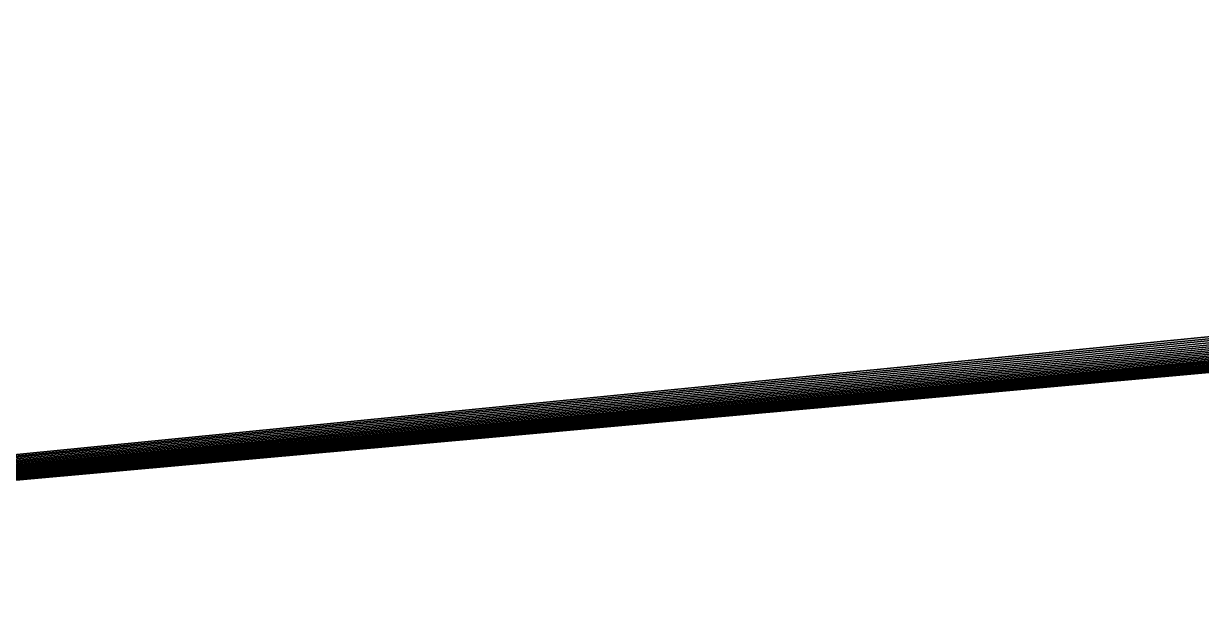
# Model space of a CAD drawing. Header units: millimetres. Extents: x 0 to 520, y -2 to 382.
# Drawn here: x 91.97 to 119.97, y 23.6 to 37.79 of the extents above; entities that cross this region are included whole.
import ezdxf

# ---------------------------------------------------------------- set-up
doc = ezdxf.new("R2010")
doc.units = ezdxf.units.MM

msp = doc.modelspace()

# ---------------------------------------------------------------- linework, layer by layer
at = {"layer": 'BRASS', "color": 52}
for points in [[(509.2, 369.2, 103), (10.8, 369.2, 103), (10.8, 10.8, 103)], [(509.2, 369.2, 103), (10.8, 10.8, 103), (509.2, 10.8, 103)], [(38.6479, 70.0822, 86), (183.5134, 37.7159, 86), (38.65, 70, 86)], [(38.6479, 70.0822, 86), (183.5509, 37.7891, 86), (183.5134, 37.7159, 86)], [(38.6316, 69.7541, 86), (183.401, 37.4071, 86), (38.6173, 69.6731, 86)], [(38.6418, 69.8357, 86), (183.4233, 37.4863, 86), (38.6316, 69.7541, 86)], [(38.6316, 69.7541, 86), (183.4233, 37.4863, 86), (183.401, 37.4071, 86)], [(38.6479, 69.9178, 86), (183.4495, 37.5643, 86), (38.6418, 69.8357, 86)], [(38.6418, 69.8357, 86), (183.4495, 37.5643, 86), (183.4233, 37.4863, 86)], [(38.65, 70, 86), (183.4796, 37.6409, 86), (38.6479, 69.9178, 86)], [(38.6479, 69.9178, 86), (183.4796, 37.6409, 86), (183.4495, 37.5643, 86)], [(38.65, 70, 86), (183.5134, 37.7159, 86), (183.4796, 37.6409, 86)], [(38.5767, 69.5137, 86), (183.3582, 37.1643, 86), (38.5505, 69.4357, 86)], [(38.599, 69.5929, 86), (183.3684, 37.2459, 86), (38.5767, 69.5137, 86)], [(38.5767, 69.5137, 86), (183.3684, 37.2459, 86), (183.3582, 37.1643, 86)], [(38.6173, 69.6731, 86), (183.3827, 37.3269, 86), (38.599, 69.5929, 86)], [(38.599, 69.5929, 86), (183.3827, 37.3269, 86), (183.3684, 37.2459, 86)], [(38.6173, 69.6731, 86), (183.401, 37.4071, 86), (183.3827, 37.3269, 86)], [(38.4491, 69.2109, 86), (183.3582, 36.8357, 86), (38.4079, 69.1396, 86)], [(38.4866, 69.2841, 86), (183.3521, 36.9178, 86), (38.4491, 69.2109, 86)], [(38.4491, 69.2109, 86), (183.3521, 36.9178, 86), (183.3582, 36.8357, 86)], [(38.5204, 69.3591, 86), (183.35, 37, 86), (38.4866, 69.2841, 86)], [(38.4866, 69.2841, 86), (183.35, 37, 86), (183.3521, 36.9178, 86)], [(38.5505, 69.4357, 86), (183.3521, 37.0822, 86), (38.5204, 69.3591, 86)], [(38.5204, 69.3591, 86), (183.3521, 37.0822, 86), (183.35, 37, 86)], [(38.5505, 69.4357, 86), (183.3582, 37.1643, 86), (183.3521, 37.0822, 86)], [(38.3153, 69.0037, 86), (183.401, 36.5929, 86), (20.5, 20.5, 86)], [(38.3633, 69.0705, 86), (183.3827, 36.6731, 86), (38.3153, 69.0037, 86)], [(38.3153, 69.0037, 86), (183.3827, 36.6731, 86), (183.401, 36.5929, 86)], [(38.4079, 69.1396, 86), (183.3684, 36.7541, 86), (38.3633, 69.0705, 86)], [(38.3633, 69.0705, 86), (183.3684, 36.7541, 86), (183.3827, 36.6731, 86)], [(38.4079, 69.1396, 86), (183.3582, 36.8357, 86), (183.3684, 36.7541, 86)], [(20.5, 20.5, 86), (183.401, 36.5929, 86), (183.4233, 36.5137, 86)], [(20.5, 20.5, 86), (183.4233, 36.5137, 86), (183.4495, 36.4357, 86)], [(20.5, 20.5, 86), (183.4495, 36.4357, 86), (183.4796, 36.3591, 86)], [(20.5, 20.5, 86), (183.4796, 36.3591, 86), (183.5134, 36.2841, 86)], [(20.5, 20.5, 86), (183.5134, 36.2841, 86), (183.5509, 36.2109, 86)], [(20.5, 20.5, 86), (183.5509, 36.2109, 86), (183.5921, 36.1396, 86)], [(20.5, 20.5, 86), (183.5921, 36.1396, 86), (183.6367, 36.0705, 86)], [(20.5, 20.5, 86), (183.6367, 36.0705, 86), (183.6847, 36.0037, 86)], [(20.5, 20.5, 86), (183.6847, 36.0037, 86), (183.736, 35.9394, 86)], [(20.5, 20.5, 86), (183.736, 35.9394, 86), (183.7905, 35.8777, 86)], [(20.5, 20.5, 86), (183.7905, 35.8777, 86), (183.8479, 35.8188, 86)], [(183.8479, 35.8188, 86), (183.9082, 35.7629, 86), (20.5, 20.5, 86)], [(183.9082, 35.7629, 86), (183.9712, 35.71, 86), (20.5, 20.5, 86)], [(183.9712, 35.71, 86), (184.0368, 35.6603, 86), (20.5, 20.5, 86)], [(184.0368, 35.6603, 86), (184.1048, 35.614, 86), (20.5, 20.5, 86)], [(184.1048, 35.614, 86), (184.175, 35.5711, 86), (20.5, 20.5, 86)], [(184.175, 35.5711, 86), (184.2473, 35.5317, 86), (20.5, 20.5, 86)], [(184.2473, 35.5317, 86), (184.3214, 35.496, 86), (20.5, 20.5, 86)], [(184.3214, 35.496, 86), (184.3972, 35.4641, 86), (20.5, 20.5, 86)], [(184.3972, 35.4641, 86), (184.4745, 35.4359, 86), (20.5, 20.5, 86)], [(184.4745, 35.4359, 86), (184.5531, 35.4117, 86), (20.5, 20.5, 86)], [(184.5531, 35.4117, 86), (184.6328, 35.3914, 86), (20.5, 20.5, 86)], [(184.6328, 35.3914, 86), (184.7135, 35.3751, 86), (20.5, 20.5, 86)], [(184.7135, 35.3751, 86), (184.7948, 35.3628, 86), (20.5, 20.5, 86)], [(184.7948, 35.3628, 86), (184.8767, 35.3546, 86), (20.5, 20.5, 86)], [(184.8767, 35.3546, 86), (184.9589, 35.3505, 86), (20.5, 20.5, 86)], [(184.9589, 35.3505, 86), (185.0411, 35.3505, 86), (20.5, 20.5, 86)], [(499.5, 20.5, 86), (20.5, 20.5, 86), (185.0411, 35.3505, 86)]]:
    msp.add_3dface(points, dxfattribs=at)

doc.saveas('drawing.dxf')
